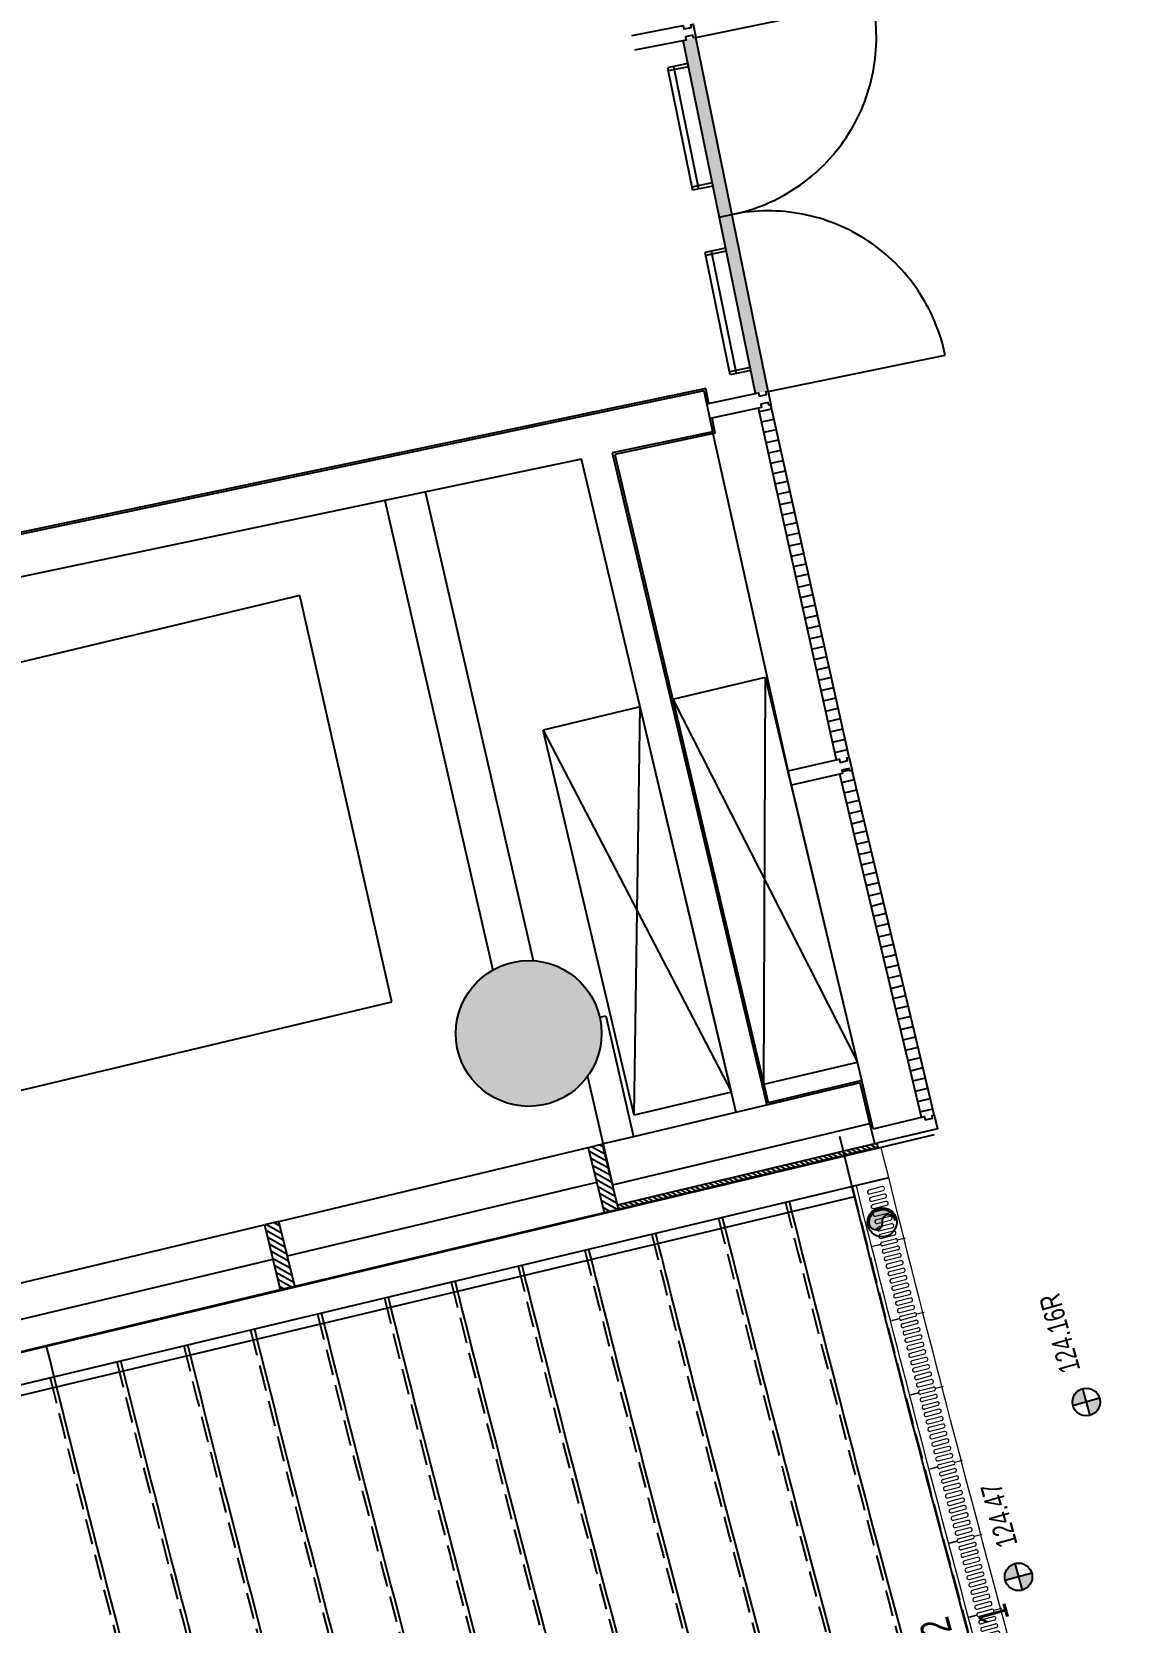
# Model space of a CAD drawing. Header units: centimetres. Extents: x 139057 to 200038, y 34824 to 80516.
# Drawn here: x 173297 to 173830, y 61669 to 62433 of the extents above; entities that cross this region are included whole.
import ezdxf

# ---------------------------------------------------------------- set-up
doc = ezdxf.new("R2010")
doc.units = ezdxf.units.CM
doc.header["$LTSCALE"] = 100
for name, pattern in [('BASE130.50$0$HIDDEN', [9.524999999999999, 6.35, -3.175]), ('HIDDEN', [0.5, 0.25, -0.25]), ('HIDDEN2', [0.175, 0.125, -0.05]), ('TR2010', [3, 2, -1])]:
    doc.linetypes.add(name, pattern=pattern)
doc.layers.get('0').update_dxf_attribs({"lineweight": 0})
for name, color, linetype in [('0-XREF', 7, 'Continuous'), ('0.05', 57, 'Continuous'), ('0.10', 8, 'Continuous'), ('0.10 Intonaco', 8, 'Continuous'), ('0.15', 9, 'Continuous'), ('0.15 E1-E2_Serramenti', 9, 'Continuous'), ('0.20 Cementi Armati', 4, 'Continuous'), ('0.20 Murature', 50, 'Continuous'), ('0.20 Vetrate', 3, 'Continuous'), ('A-50-TESTI', 7, 'Continuous'), ('A-BALAUSTRA-CANALINA BICI', 1, 'Continuous'), ('A-COSTR', 1, 'Continuous'), ('A-QUOTE ALTIMETRICHE', 1, 'Continuous'), ('A-SCALA', 1, 'Continuous'), ('A-SCALA-PEDATA-SOTTO', 2, 'HIDDEN2'), ('A_PROIEZ SOPRA', 253, 'HIDDEN')]:
    doc.layers.add(name, color=color, linetype=linetype)
doc.layers.add('410_STRUTTURE_001-AM_0', color=7, linetype='Continuous', lineweight=0)
doc.layers.add('L_canaline scale', color=7, linetype='Continuous', lineweight=0, true_color=0x5b5b5b)
doc.layers.add('M_FOROMETRIE', color=7, linetype='Continuous', true_color=0xfa05cd)
doc.styles.get("Standard").update_dxf_attribs({"font": 'arial.ttf'})

# ---------------------------------------------------------------- blocks, each defined once
blk = doc.blocks.new('carotatrice 140')
h = blk.add_hatch(color=256)
edge = h.paths.add_edge_path()
edge.add_arc((-0.1059836360490228, 0.0001875981688499451), 62.49999999570016, -90.20196108935022, 90.20196108935028, ccw=False)
edge.add_arc((-0.1084911930159088, -31.24999738774146), 31.25018571027872, 269.6006753158089, 449.8010872161902)
edge.add_arc((-0.1603714909131422, 31.24991349480542), 31.25032499402602, 89.89656760042521, 270.29403250654775, ccw=False)
edge.add_arc((-0.2151232830097673, 62.50019412387371), 0.1111659710214659, 180.2034860361724, 359.9966212421752, ccw=False)
blk.add_lwpolyline([(-0.326288552954793, 62.49979931861162, -1.003531113011555), (-0.326288552954793, -62.49942412227392, 1.001750454913192), (-6.724148988723755e-07, 0, -1.003474564946119), (-0.103957312181592, 62.50018756836653, -0.9981963915986242)], format="xyb", close=True)
blk.add_circle((-0.1059836354106665, 0.0001875832676887512), 70)
blk = doc.blocks.new('canalina scale')
at = {"layer": 'L_canaline scale'}
for points in [[(-0.01618929952383768, -39.52620810829103), (0, 0)], [(-9.250910729169867, -114.7603216171265), (-9.223864287137994, -48.72634356282651)], [(9.183946155011645, -48.73388310149312), (9.156899712979772, -114.7678611557931)], [(27.59175660461186, -48.74142264202238), (27.56471016257999, -114.7754006963223)], [(45.97252061218021, -114.7829402312637), (45.99956705421209, -48.74896217882634)], [(64.40737749636172, -48.75650172121824), (64.38033105432986, -114.7904797755182)], [(82.78814150393008, -114.7980193141848), (82.81518794596194, -48.76404126174749)], [(101.2229983881116, -48.77158080041411), (101.1959519535303, -114.8055588509888)], [(119.6037623956799, -114.8130983933807), (119.6308088451624, -48.77912033721807)], [(138.038619287312, -48.78665987960997), (138.0115728452801, -114.8206379339099)], [(156.4193832874298, -114.8281774744392), (156.4464297294617, -48.79419941827658)], [(174.8542401790619, -48.8017389532179), (174.82719373703, -114.8357170093805)], [(193.2350041791796, -114.843256553635), (193.2620506286621, -48.80927849374715)], [(211.6698610708117, -48.81681803613905), (211.6428146287799, -114.8507960923016)], [(230.0506250709295, -114.8583356291056), (230.0776715129614, -48.82435757666831)], [(248.4854819625616, -48.83189711160962), (248.4584355205297, -114.8658751677722)], [(266.8662459626794, -114.8734147120268), (266.8932924121618, -48.83943665213888)], [(285.2740564122796, -114.8809542506934), (285.3011028543115, -48.84697619453078)], [(303.7089133039117, -48.85451573506003), (303.6818668618798, -114.8884937856347)], [(322.08967731148, -114.8960333243013), (322.1167237535119, -48.86205527000135)], [(340.5245342031121, -48.86959481053061), (340.4974877536297, -114.9035728685558)], [(366.5126821398735, -39.67633236944682), (366.5281558409333, -1.897233329713412)], [(-0.06624898314478984, -161.747095650062), (-0.05077527463438404, -123.9679966103286)]]:
    blk.add_lwpolyline(points, dxfattribs=at)
for centre, start, end in [((-0.01995906233788432, -48.73011333495378), 359.9765325365727, 179.9765325365727), ((36.79566182941198, -48.74519241042436), 359.9765325365727, 179.9765325365727), ((73.61128272116183, -48.76027149334551), 359.9765325365727, 179.9765325365727), ((110.4269036129117, -48.77535056881609), 359.9765325365727, 179.9765325365727), ((147.2425245046616, -48.79042964801195), 359.9765325365727, 179.9765325365727), ((184.058145403862, -48.80550872534517), 359.9765325365727, 179.9765325365727), ((220.8737662956119, -48.82058780454103), 359.9765325365727, 179.9765325365727), ((257.6893871873617, -48.8356668837369), 359.9765325365727, 179.9765325365727), ((294.5050080791116, -48.85074596293276), 359.9765325365727, 179.9765325365727), ((331.3206289708614, -48.86582504212863), 359.9765325365727, 179.9765325365727), ((-0.0470055043697568, -114.7640913855284), 179.9765325365727, 359.9765325365727), ((36.7686153873801, -114.7791704647243), 179.9765325365727, 359.9765325365727), ((73.58423627912997, -114.7942495439202), 179.9765325365727, 359.9765325365727), ((110.3998571708798, -114.809328623116), 179.9765325365727, 359.9765325365727), ((147.2154780626297, -114.8244077023119), 179.9765325365727, 359.9765325365727), ((184.0310989618301, -114.8394867815078), 179.9765325365727, 359.9765325365727), ((220.84671985358, -114.8545658607036), 179.9765325365727, 359.9765325365727), ((257.6623407453299, -114.8696449398995), 179.9765325365727, 359.9765325365727), ((294.4779616370797, -114.8847240172327), 179.9765325365727, 359.9765325365727), ((331.293582521379, -114.8998030964286), 179.9765325365727, 359.9765325365727)]:
    blk.add_arc(centre, 9.203905995213425, start, end, dxfattribs=at)
blk = doc.blocks.new('qqp')
at = {"linetype": 'ByBlock'}
h = blk.add_hatch(color=0, dxfattribs=at)
h.paths.add_polyline_path([(0.3315280439564958, 0, 0.414213562373095), (0, 0.3315280439564958), (0, 0)])
h.paths.add_polyline_path([(0, 0), (-0.3315280439564958, 0, 0.414213562373095), (0, -0.3315280439564958)])
at = {"color": 0, "linetype": 'ByBlock', "lineweight": -3}
for p, q in [((0.3315280439564958, 0), (-0.3315280439564958, 0)), ((0, -0.3315280439564958), (0, 0.3315280439564958))]:
    blk.add_line(p, q, dxfattribs=at)
blk.add_circle((0, 0), 0.3315280439564958, dxfattribs=at)
blk = doc.blocks.new('SCALA_E1_E2')
at = {"layer": 'A-BALAUSTRA-CANALINA BICI', "color": 1, "linetype": 'Continuous', "ltscale": 10}
for p, q in [((14906722.50451715, 36646868.77123396), (14906985.10479864, 36653536.56361432)), ((14906862.13618719, 36646602.55206876), (14907135.23652732, 36653536.95578156))]:
    blk.add_line(p, q, dxfattribs=at)
at = {"layer": 'A-COSTR', "linetype": 'BASE130.50$0$HIDDEN', "ltscale": 10}
blk.add_line((14906679.68875443, 36647052.17337786), (14906935.06088909, 36653536.43289191), dxfattribs=at)
at = {"layer": 'A-SCALA', "linetype": 'Continuous', "ltscale": 10}
for points in [[(14902662.28388354, 36651032.84939778, -0.009213255145373368), (14907034.58917929, 36650981.37733152, -0.009213255145373368)], [(14902681.47157978, 36650702.96855295, -0.008854009929090188), (14906871.66037751, 36650656.04938749, -0.008854009929090188)], [(14902699.1158808, 36650373.07541849, -0.008813863612275203), (14906858.6732133, 36650326.2869284, -0.008813863612275203)], [(14902715.21774187, 36650043.17059134, -0.008776769534933346), (14906845.68604509, 36649996.52436787, -0.008776769534933346)], [(14902729.77802997, 36649713.25461318, -0.008742751587574687), (14906832.69887286, 36649666.76170503, -0.008742751587574687)], [(14902742.79752269, 36649383.3279699, -0.00871183412267254), (14906819.71169654, 36649336.99893901, -0.00871183412267254)], [(14902754.27690729, 36649053.39109092, -0.008684041963340515), (14906806.72451615, 36649007.23606896, -0.008684041963340515)], [(14902764.20074954, 36648723.44425381, -0.00865943485896478), (14906793.73733162, 36648677.47309398, -0.00865943485896478)], [(14902772.66060261, 36648393.48830879, -0.008637842682320734), (14906780.75014293, 36648347.71001317, -0.008637842682320734)], [(14902781.12046508, 36648063.5319965, -0.008616127314435737), (14906767.76295003, 36648017.94682563, -0.008616127314435737)], [(14902789.58033706, 36647733.57531378, -0.00859428769787493), (14906754.77575288, 36647688.18353044, -0.00859428769787493)], [(14902798.0402186, 36647403.61825746, -0.00857232276319743), (14906741.78855146, 36647358.42012668, -0.00857232276319743)]]:
    blk.add_lwpolyline(points, format="xyb", dxfattribs=at)
at = {"layer": 'A-SCALA-PEDATA-SOTTO', "ltscale": 10}
for points in [[(14902662.15079976, 36651052.84895499, -0.008897624494308386), (14906885.43463826, 36651005.79734026, -0.008897624494308386)], [(14902681.34136794, 36650722.96812907, -0.008854009929081525), (14906872.23838654, 36650676.04103339, -0.008854009929081525)], [(14902698.98829536, 36650393.07501154, -0.008813863612267485), (14906859.25063757, 36650346.27859119, -0.008813863612267485)], [(14902715.09253542, 36650063.17019942, -0.0087767695349345), (14906846.26288135, 36650016.51604763, -0.0087767695349345)], [(14902729.65495312, 36649733.25423449, -0.008742751587582287), (14906833.27511778, 36649686.75340185, -0.008742751587582287)], [(14902742.67632409, 36649403.32760267, -0.008711834122658498), (14906820.28734679, 36649356.99065297, -0.008711834122658498)], [(14902754.15733358, 36649073.39073347, -0.008684041963330932), (14906807.29956835, 36649027.22780013, -0.008684041963330932)], [(14902764.08254255, 36648743.44390448, -0.00865943485896018), (14906794.3117824, 36648697.46484243, -0.00865943485896018)], [(14902772.54351775, 36648413.48796606, -0.008637842682296976), (14906781.32398885, 36648367.70177899, -0.008637842682296976)], [(14902781.00450874, 36648083.53166035, -0.008616127314435769), (14906768.33618766, 36648037.93860891, -0.008616127314435769)], [(14902789.4655157, 36647753.57498418, -0.008594287697866713), (14906755.34837871, 36647708.17533125, -0.008594287697866713)], [(14902797.92653873, 36647423.61793438, -0.008572322763204904), (14906742.36056199, 36647378.41194511, -0.008572322763204904)], [(14902806.38757802, 36647093.66050771, -0.008550231428567638), (14906729.37273743, 36647048.64844956, -0.008550231428567638)]]:
    blk.add_lwpolyline(points, format="xyb", dxfattribs=at)
at = {"layer": 'A_PROIEZ SOPRA', "linetype": 'BASE130.50$0$HIDDEN', "ltscale": 10}
for centre, radius, start, end in [((14903657.1204299, 36543242.23796318), 109695.080031309, 88.13640179388508, 96.22109884746959), ((14903657.12042994, 36543242.2379714), 108575.0800231003, 88.1483318661875, 92.13998682476965), ((14903657.12042997, 36543242.23797139), 103853.9291908173, 88.16671073527966, 90.89954896297535)]:
    blk.add_arc(centre, radius, start, end, dxfattribs=at)
at = {"layer": 'L_canaline scale'}
for points in [[(14902806.50010982, 36647073.6608243, -0.008550231428558628), (14906728.80134573, 36647028.65661344, -0.008550231428558628)], [(14902806.50822736, 36647073.67319532, -0.008550231428558628), (14906728.80946327, 36647028.66898446, -0.008550231428558628)], [(14902548.5108193, 36646911.92637958, -0.009439043055923914), (14906872.45635674, 36646864.40201844, -0.008873901312462032)]]:
    blk.add_lwpolyline(points, format="xyb", dxfattribs=at)
for points in [[(14906414.50856521, 36646918.01560492), (14906416.32703396, 36646984.02454492)], [(14906425.78090996, 36646992.97149967), (14906426.86939769, 36647032.48272067)], [(14906434.72786472, 36646983.51762366), (14906432.90939599, 36646917.50868365)], [(14906453.1286955, 36646983.01070239), (14906451.31022676, 36646917.00176238)], [(14906469.71105754, 36646916.49484112), (14906471.52952627, 36646982.50378112)], [(14906489.93035705, 36646981.99685985), (14906488.1118883, 36646915.98791984)], [(14906506.51271907, 36646915.48099858), (14906508.33118782, 36646981.48993858)], [(14906526.73201858, 36646980.98301731), (14906524.91354985, 36646914.97407731)], [(14906543.31438063, 36646914.46715604), (14906545.13284937, 36646980.47609605)], [(14906563.53368014, 36646979.96917478), (14906561.7152114, 36646913.96023477)], [(14906580.11604216, 36646913.4533135), (14906581.9345109, 36646979.46225351)], [(14906600.33534167, 36646978.95533225), (14906598.51687294, 36646912.94639224)], [(14906616.91770371, 36646912.43947097), (14906618.73617245, 36646978.44841098)], [(14906637.13700322, 36646977.9414897), (14906635.31853447, 36646911.9325497)], [(14906653.71936525, 36646911.42562843), (14906655.53783398, 36646977.43456843)], [(14906673.93866476, 36646976.92764717), (14906672.12019602, 36646910.91870716)], [(14906690.52102678, 36646910.41178589), (14906692.33949553, 36646976.4207259)], [(14906422.4151448, 36646870.79695453), (14906423.45551997, 36646908.56172889)]]:
    blk.add_lwpolyline(points, dxfattribs=at)
for centre, start, end in [((14906425.52744935, 36646983.77108429), 358.4219674798244, 178.4219674798245), ((14906462.32911089, 36646982.75724176), 358.4219674798244, 178.4219674798245), ((14906499.13077244, 36646981.74339922), 358.4219674798244, 178.4219674798245), ((14906535.93243397, 36646980.72955668), 358.4219674798244, 178.4219674798245), ((14906572.73409552, 36646979.71571414), 358.4219674798244, 178.4219674798245), ((14906609.53575706, 36646978.70187161), 358.4219674798244, 178.4219674798245), ((14906646.33741861, 36646977.68802907), 358.4219674798244, 178.4219674798245), ((14906683.13908015, 36646976.67418654), 358.4219674798244, 178.4219674798245), ((14906423.7089806, 36646917.76214428), 178.4219674798245, 358.4219674798244), ((14906460.51064215, 36646916.74830175), 178.4219674798245, 358.4219674798244), ((14906497.31230369, 36646915.73445921), 178.4219674798245, 358.4219674798244), ((14906534.11396524, 36646914.72061668), 178.4219674798245, 358.4219674798244), ((14906570.91562677, 36646913.70677414), 178.4219674798245, 358.4219674798244), ((14906607.71728832, 36646912.6929316), 178.4219674798245, 358.4219674798244), ((14906644.51894986, 36646911.67908907), 178.4219674798245, 358.4219674798244), ((14906681.32061141, 36646910.66524653), 178.4219674798245, 358.4219674798244)]:
    blk.add_arc(centre, 9.203905995213425, start, end, dxfattribs=at)
at = {"layer": 'A-QUOTE ALTIMETRICHE', "xscale": 200, "yscale": 200, "zscale": 200}
for p in [(14904709.80692744, 36646785.98635692), (14905430.15932746, 36646246.12173686)]:
    blk.add_blockref('qqp', p, dxfattribs=at)
at = {"layer": 'L_canaline scale'}
for p, rotation in [((14904219.23666559, 36647070.77037572), 359.567367355441), ((14904587.22098731, 36647067.39121021), 359.3803787962253), ((14904955.19232125, 36647062.81112273), 359.1933898812444), ((14905323.14674818, 36647057.03016207), 359.0064015523327), ((14905691.08034905, 36647050.04838981), 358.8194126375864), ((14906058.98920509, 36647041.86588029), 358.6324240899475)]:
    blk.add_blockref('canalina scale', p, dxfattribs=dict(at, rotation=rotation))
at = {"layer": 'M_FOROMETRIE', "rotation": 354.3441283156231}
blk.add_blockref('carotatrice 140', (14906525.8122904, 36646956.60020797), dxfattribs=at)
at = {"layer": 'A-50-TESTI', "char_height": 144, "width": 6247.32334867537, "attachment_point": 1}
for s, insert in [('{\\fSwis721 LtCn BT|b0|i0|c0|p34;2}', (14904543.43500758, 36647306.511149)), ('{\\fSwis721 LtCn BT|b0|i0|c0|p34;1}', (14904529.12529137, 36647024.54947577))]:
    blk.add_mtext(s, dxfattribs=dict(at, insert=insert))
at = {"layer": 'A-QUOTE ALTIMETRICHE', "char_height": 100, "width": 1735.36759685427, "attachment_point": 1}
for s, insert in [('{\\fSwis721 LtCn BT|b0|i0|c0|p34;   124.47}', (14904776.66789701, 36646846.90683094)), ('{\\fSwis721 LtCn BT|b0|i0|c0|p34;   124.16R}', (14905502.50844952, 36646330.58969235))]:
    blk.add_mtext(s, dxfattribs=dict(at, insert=insert))

msp = doc.modelspace()

# ---------------------------------------------------------------- hatches: boundary and pattern name
at = {"layer": '0.05', "ltscale": 50}
h = msp.add_hatch(dxfattribs=at)
h.set_pattern_fill('ANSI31', color=256, scale=1.6, angle=327.66, style=0)
h.set_pattern_definition([(12.65999999999995, (173723.2262088606, 66927.63620313419), (-1.113358704152526, 4.956493962055014), [])])
h.paths.add_polyline_path([(173683.3061686816, 62083.26634901178), (173689.3487761455, 62084.65536451501), (173651.9016503809, 62253.75669775319), (173647.2622939298, 62252.7682582156), (173647.3248074433, 62252.47484372717), (173645.902421326, 62252.17179680776)])
h = msp.add_hatch(dxfattribs=at)
h.set_pattern_fill('ANSI31', color=256, scale=1.6, angle=328.66, style=0)
h.set_pattern_definition([(13.65999999999998, (173723.2262088606, 66927.63620313419), (-1.199691881358935, 4.936308275401918), [])])
h.paths.add_polyline_path([(173724.1947856272, 61911.57285765719), (173725.6115479494, 61911.9107913838), (173725.9874328623, 61910.33492150318), (173729.5378311711, 61911.18178149474), (173729.2315511896, 61912.46583782297), (173730.2951961072, 61912.71954409194), (173690.8698203663, 62078.02766277802), (173689.804129603, 62077.78269221049), (173689.5083955625, 62079.06921833169), (173685.9511683105, 62078.25151772213), (173686.3141106205, 62076.67261675906), (173684.8968041508, 62076.34682021451)])
h = msp.add_hatch(dxfattribs=at)
h.set_pattern_fill('ANSI31', color=256, scale=0.5, angle=105.66, style=0)
h.set_pattern_definition([(150.66, (4104738.345010559, -384253.9906412198), (-0.7778609532352261, -1.383867257879883), [])])
h.paths.add_polyline_path([(173578.1923567882, 61869.48112240594), (173578.6745873267, 61867.52726741296), (173703.1564778896, 61897.19376077664), (173702.6915519113, 61899.14461030972), (173701.7187115761, 61898.90712464017)])
h = msp.add_hatch(dxfattribs=at)
h.set_pattern_fill('ANSI31', color=256, scale=0.8, angle=105.66, style=0)
h.set_pattern_definition([(150.66, (4104738.345010559, -384253.9906412198), (-1.244577525176362, -2.214187612607812), [])])
h.paths.add_polyline_path([(173564.1057854189, 61896.92541241062), (173570.1577379337, 61872.40469733041), (173571.7677907242, 61865.88124135297), (173578.6745873267, 61867.52726740551), (173577.0508928528, 61874.1059954406), (173570.9989403399, 61898.6267105208)])
h = msp.add_hatch(dxfattribs=at)
h.set_pattern_fill('ANSI31', color=256, scale=0.8, angle=105.66, style=0)
h.set_pattern_definition([(150.66, (4104734.898433099, -384254.8412902711), (-1.244577525176362, -2.214187612607812), [])])
h.paths.add_polyline_path([(173408.6155593159, 61859.86824213129), (173414.6675118288, 61835.34752704364), (173416.284204098, 61828.79716987324), (173423.1910007006, 61830.44319593322), (173421.560666748, 61837.04882515383), (173415.508714235, 61861.56954024148)])
at = {"layer": '0.20 Vetrate'}
msp.add_hatch(color=5, dxfattribs=at).paths.add_polyline_path([(173644.4231924886, 62259.11599453699), (173650.4872865143, 62260.40798198593), (173615.7549857894, 62430.08772391242), (173611.1004301446, 62429.1737792508), (173611.1582328441, 62428.87940050077), (173609.7311253423, 62428.59918099803)])
at = {"layer": '410_STRUTTURE_001-AM_0'}
h = msp.add_hatch(color=256, dxfattribs=at)
h.paths.add_polyline_path([(173097.3597190237, 66917.94424411071, 1), (173132.3597190237, 66917.94424411071, 1)])
h.paths.add_polyline_path([(172464.0278316519, 67114.31689942045), (172425.2407945941, 67124.09267337037), (172393.4695292661, 66998.03480293018), (172432.2565663221, 66988.25902898771)])
h.paths.add_polyline_path([(172268.7627634505, 66557.0875554101), (172239.6106112773, 66564.1693647669), (172225.4469925767, 66505.86506042046), (172254.5991447499, 66498.7832510711)])
h.paths.add_polyline_path([(171904.4153998984, 66525.13660018308, 1), (171974.4153998984, 66525.13660018308, 1)])
h.paths.add_polyline_path([(171852.1739725998, 66563.613365093), (171803.3583940106, 66574.43183480365), (171792.5399242999, 66525.6162562163), (171841.355502891, 66514.79778650565)])
h.paths.add_polyline_path([(171939.4722675221, 67132.43510292632), (171987.7863424743, 67119.56070347292), (172000.6607419295, 67167.8747784288), (171952.3466669755, 67180.7491778822)])
h.paths.add_polyline_path([(172118.755045435, 67125.68212919099, 1), (172048.755045435, 67125.68212919099, 1)])
h.paths.add_polyline_path([(171575.4020752242, 65289.1204673664), (171624.9607316019, 65282.49177383047), (171631.5894251397, 65332.05043021005), (171582.030768762, 65338.67912374598)])
h.paths.add_polyline_path([(171698.3442291195, 65301.53604114961, 1), (171768.3442291195, 65301.53604114961, 1)])
h.paths.add_polyline_path([(172000.85312024, 65311.96289384526), (171999.4899485378, 65287.00129923385), (172079.3920958998, 65282.69570370924), (172080.7372251569, 65307.65827054691)])
h.paths.add_polyline_path([(172504.8985963861, 65260.35914362383, 1), (172469.8985963861, 65260.35914362383, 1)])
h.paths.add_polyline_path([(173206.6802780988, 65219.16983307314, 1), (173276.6802780988, 65219.16983307314, 1)])
h.paths.add_polyline_path([(173189.9447935472, 64670.8234884904, 1), (173259.9447935472, 64670.8234884904, 1)])
h.paths.add_polyline_path([(171897.3524127068, 64618.34626780611), (171927.326457637, 64617.09861061138), (171929.8132949347, 64677.04705272776), (171899.8392500045, 64678.29470992249)])
h.paths.add_polyline_path([(171707.5735444153, 64680.86396315855, 1), (171637.5735444153, 64680.86396315855, 1)])
h.paths.add_polyline_path([(171506.142188274, 64661.20356748414), (171555.9392036131, 64656.70276053411), (171560.4400105687, 64706.49977587324), (171510.6429952277, 64711.00058283073)])
h.paths.add_polyline_path([(171463.9049486393, 64032.07795883876), (171513.8628991755, 64030.0277934016), (171515.9130646071, 64079.98574394148), (171465.9551140709, 64082.0359093712)])
h.paths.add_polyline_path([(171511.6954636598, 63977.07735274148), (171513.7404157227, 64027.03551694912), (171463.7822515151, 64029.08046901387), (171461.7372994522, 63979.12230480623)])
h.paths.add_polyline_path([(171605.5459887484, 64055.92791824949, 1), (171675.5459887484, 64055.92791824949, 1)])
h.paths.add_polyline_path([(171905.9447454462, 64101.36842717391), (171880.9642293832, 64102.3559473471), (171877.6854318554, 64022.42307797235), (171902.6659479203, 64021.43555779171)])
h.paths.add_polyline_path([(173199.5859544488, 64122.30648230177, 1), (173269.5859544488, 64122.30648230177, 1)])
h.paths.add_polyline_path([(173235.5815770669, 63574.88579462629, 1), (173305.5815770669, 63574.88579462629, 1)])
h.paths.add_polyline_path([(172861.3538126039, 63523.01742986005), (172858.6470479245, 63552.89507074815), (172798.891766152, 63547.48154138934), (172801.5985308295, 63517.60390050125)])
h.paths.add_polyline_path([(172419.0581464382, 63501.44394651216, 1), (172489.0581464382, 63501.44394651216, 1)])
h.paths.add_polyline_path([(171880.4413315101, 63484.64360186618), (171855.4627520429, 63485.67895043802), (171852.0309130239, 63405.7525054903), (171877.009492491, 63404.71715691846)])
h.paths.add_polyline_path([(171602.6261898788, 63428.01032598477, 1), (171672.6261898788, 63428.01032598477, 1)])
h.paths.add_polyline_path([(171448.5199661913, 63390.69967883241), (171498.5195865413, 63390.50483290267), (171498.7144324692, 63440.50445325088), (171448.714812121, 63440.69929918063)])
h.paths.add_polyline_path([(171461.0238141814, 62750.09874701661), (171510.984733312, 62752.07524890613), (171509.0082314262, 62802.036168033), (171459.0473122975, 62800.05966615093)])
h.paths.add_polyline_path([(171629.1265570564, 62798.43110591334, 1), (171699.1265570564, 62798.43110591334, 1)])
h.paths.add_polyline_path([(171855.4706596421, 62863.53864889753), (171830.5112730233, 62864.96356943411), (171825.83289633, 62785.10039323729), (171850.7922829489, 62783.67547270071)])
h.paths.add_polyline_path([(172533.4495628538, 62914.12447109979, 1), (172463.4495628538, 62914.12447109979, 1)])
h.paths.add_polyline_path([(172926.5678030649, 62958.34697044802), (172922.4660834844, 62988.06524591309), (172863.0295325579, 62979.86180675191), (172867.1312521385, 62950.14353129428)])
h.paths.add_polyline_path([(173367.848414837, 63029.82835367483, 1), (173297.848414837, 63029.82835367483, 1)])
h.paths.add_polyline_path([(173386.24267285, 62488.3931721614, 1), (173456.24267285, 62488.3931721614, 1)])
h.paths.add_polyline_path([(172594.1182385056, 62403.89431955826), (172652.4836014627, 62417.80418680024), (172638.5737342151, 62476.16954975736), (172580.208371258, 62462.25968251538)])
h.paths.add_polyline_path([(171941.7560345145, 62169.41576395345), (171966.3008515878, 62174.16479898405), (171951.2206217578, 62252.73069991332), (171926.6758046827, 62247.98166488272)])
h.paths.add_polyline_path([(171685.3039133685, 62168.54042054874, 1), (171755.3039133685, 62168.54042054874, 1)])
h.paths.add_polyline_path([(171551.442291808, 62111.48003848058), (171547.286914826, 62161.30706771624), (171497.4598855941, 62157.15169073057), (171501.615262576, 62107.32466150236)])
h.paths.add_polyline_path([(171564.3336824613, 61513.0765124948), (171570.6717270022, 61463.47984737319), (171620.2683921257, 61469.81789191228), (171613.9303475829, 61519.4145570339)])
h.paths.add_polyline_path([(171635.855889632, 61377.34213758421), (171643.1053991994, 61348.23123565477), (171691.6235690775, 61360.31375160229), (171684.3740595119, 61389.42465353173)])
h.paths.add_polyline_path([(171771.3557679529, 61539.72320581388, 1), (171841.3557679529, 61539.72320581388, 1)])
h.paths.add_polyline_path([(172069.2127251948, 61642.89797815841), (172044.6679081196, 61638.14894312781), (172059.7481379533, 61559.58304219854), (172084.2929550285, 61564.33207722914)])
h.paths.add_polyline_path([(171984.3172691694, 61420.39193277222), (172013.7710192563, 61426.09075848919), (172004.272976291, 61475.18034169984), (171974.8192262916, 61469.48151590836)])
h.paths.add_polyline_path([(172512.4951340767, 61527.42541616571), (172483.041384135, 61521.72659047109), (172492.5394269569, 61472.63700723064), (172521.9931769004, 61478.33583292526)])
h.paths.add_polyline_path([(172945.8367602812, 61590.26478228879), (172938.8818266509, 61619.4474637599), (172890.2440241898, 61607.85590771001), (172897.1989578219, 61578.67322623145)])
h.paths.add_polyline_path([(173500.5596211391, 61951.83399852526, 1), (173570.5596211391, 61951.83399852526, 1)])
h.paths.add_polyline_path([(173059.6497329368, 61182.920018682), (173051.0995533845, 61211.67579078835), (173003.1732665362, 61197.42549153578), (173011.7234460922, 61168.66971942943)])
h.paths.add_polyline_path([(172597.9666336911, 61085.67543613326), (172568.5128837494, 61079.97661043864), (172578.0109266589, 61030.88702713114), (172607.4646765298, 61036.58585281086)])
h.paths.add_polyline_path([(172067.6832129309, 60879.09528737676), (172097.1369629434, 60884.79411308628), (172087.6389199799, 60933.88369629693), (172058.1851700532, 60928.18487052035)])
h.paths.add_polyline_path([(171730.990910432, 60780.44430969816), (171780.2306723675, 60789.13026643705), (171771.5447156249, 60838.37002837074), (171722.3049536912, 60829.68407163185)])
h.paths.add_polyline_path([(171678.7967627874, 60771.2371955083), (171728.0365247229, 60779.92315225464), (171719.3505679803, 60829.16291418832), (171670.1108060466, 60820.47695744943)])
h.paths.add_polyline_path([(171771.4710482309, 60289.02154620898), (171781.9568795288, 60240.13343577993), (171830.8449899653, 60250.61926707786), (171820.3591586674, 60299.50737751436)])
h.paths.add_polyline_path([(171833.7782765949, 60251.2484169395), (171882.6663870314, 60261.73424823743), (171872.1805557316, 60310.62235867393), (171823.292445297, 60300.13652737599)])
h.paths.add_polyline_path([(172186.651190898, 60419.59954518241), (172157.1974408986, 60413.90071938348), (172166.6954838639, 60364.81113617283), (172196.1492337181, 60370.50996194196)])
h.paths.add_polyline_path([(172673.1438398255, 60539.2031011225), (172702.5975897523, 60544.90192690652), (172693.0995467702, 60593.99151019913), (172663.6457969869, 60588.29268445235)])
h.paths.add_polyline_path([(173205.4018225936, 60730.57644591641), (173195.6343868511, 60758.94186851543), (173148.358682525, 60742.66280894887), (173158.1261182638, 60714.29738635731)])
h.paths.add_polyline_path([(173311.7491003243, 60296.96382641208), (173358.2153403653, 60315.42699343127), (173347.137440153, 60343.3067374618), (173300.6712001121, 60324.84357043517)])
h.paths.add_polyline_path([(172771.8496829482, 60186.98156227332), (172742.3959330904, 60181.2827365042), (172751.8939759122, 60132.1931532712), (172781.3477257869, 60137.89197895092)])
h.paths.add_polyline_path([(172312.3601928378, 59877.55822356951), (172282.9064430544, 59871.85939782274), (172292.4044858931, 59822.76981449288), (172321.884768034, 59828.47377383125)])
h.paths.add_polyline_path([(173368.3424580289, 59347.78036966336), (173346.1866575951, 59403.53985770953), (173290.4204213457, 59381.40104801369), (173312.565977682, 59325.61781741094)])
h.paths.add_polyline_path([(174210.8866138241, 59878.92060211462, 1), (174280.8866138241, 59878.92060211462, 1)])
h.paths.add_polyline_path([(174066.1101680087, 60383.73236601961, 1), (173996.1101680087, 60383.73236601961, 1)])
h.paths.add_polyline_path([(173620.8625190525, 58923.47487779122, 1), (173550.8625190525, 58923.47487779122, 1)])
h.paths.add_polyline_path([(173884.8626483927, 58386.57705112707, 1), (173814.8626483927, 58386.57705112707, 1)])
h.paths.add_polyline_path([(174449.679906516, 59385.01524731678, 1), (174519.679906516, 59385.01524731678, 1)])
h.paths.add_polyline_path([(174781.9382740749, 58903.15787578535, 1), (174711.9382740749, 58903.15787578535, 1)])
h.paths.add_polyline_path([(175067.0543283118, 58434.46445804995, 1), (174997.0543283118, 58434.46445804995, 1)])
h.paths.add_polyline_path([(175304.3681970151, 57980.01926582467, 1), (175374.3681970151, 57980.01926582467, 1)])
h.paths.add_polyline_path([(175703.1726928732, 57540.86822194767, 1), (175633.1726928732, 57540.86822194767, 1)])
h.paths.add_polyline_path([(175196.3066666542, 56374.69601551604, 1), (175126.3066666542, 56374.69601551604, 1)])
h.paths.add_polyline_path([(176052.7046627315, 57118.0307950021, 1), (175982.7046627315, 57118.0307950021, 1)])
h.paths.add_polyline_path([(176488.7404525323, 56567.51888409418, 1), (176418.7404525323, 56567.51888409418, 1)])
h.paths.add_polyline_path([(176794.7795240084, 55975.90142373901, 1), (176864.7795240084, 55975.90142373901, 1)])
h.paths.add_polyline_path([(175491.6263574237, 55908.34433579606, 1), (175561.6263574237, 55908.34433579606, 1)])
h.paths.add_polyline_path([(177107.5290063886, 55348.51975185585, 1), (177177.5290063886, 55348.51975185585, 1)])
h.paths.add_polyline_path([(177367.6740656426, 55079.57794956279), (177360.9805902044, 55098.42463061374), (177342.1339091571, 55091.7311551736), (177348.8273845973, 55072.88447412264)])
h.paths.add_polyline_path([(177392.9484938445, 55032.33129068625), (177376.2148077065, 55079.44799313855), (177347.9447858917, 55069.40778133434), (177364.6784718191, 55022.29107880753)])
h.paths.add_polyline_path([(177483.4620507607, 54775.83300411862), (177493.5022625929, 54747.56298207652), (177540.6189660119, 54764.29666842681), (177530.5787541667, 54792.56669050616)])

# ---------------------------------------------------------------- linework, layer by layer
at = {"layer": '0.05'}
for p, q in [((173604.7144504437, 62112.30625802439, 3.79321897805929e-07), (173649.324954352, 62122.93842320305, 3.87599249471127e-07)), ((173648.4879426366, 61927.4172050671, 3.800792393596669e-07), (173649.324954352, 62122.93842320305, 3.87599249471127e-07)), ((173693.3724066472, 61938.11466404211, -3.49078922740606e-08), (173649.324954352, 62122.93842320305, -3.49078922740606e-08)), ((173589.1491298979, 62108.60205240708, 3.788302544259741e-07), (173542.4575576509, 62097.47089668524, 3.788302544259741e-07)), ((173586.2310539173, 61912.58182658416, 3.788302544259741e-07), (173589.1461059457, 62108.60133150381, 3.788302544259741e-07)), ((173604.7144504437, 62112.30625802439, 3.793218977928661e-07), (173648.4879426403, 61927.4172050671, 3.800792393596669e-07)), ((173604.7144504437, 62112.30625802439, 3.793218977928661e-07), (173693.3724066472, 61938.11466404211, -3.49078922740606e-08)), ((173542.4567300162, 62097.47069937897, 3.788302544259741e-07), (173632.9226261495, 61923.712982306, 3.788302544259741e-07)), ((173586.2310539136, 61912.58182658416, 3.788302544259741e-07), (173542.4575576509, 62097.47089668524, 3.788302544259741e-07)), ((173648.4879426403, 61927.4172050671, 3.800792393596669e-07), (173693.3724066491, 61938.11466404211, 3.788559917828592e-07)), ((173632.9226261495, 61923.712982306, 3.788302544259741e-07), (173586.2310539173, 61912.58182658416, 3.788302544259741e-07))]:
    msp.add_line(p, q, dxfattribs=at)
at = {"layer": '0.10'}
for p, q in [((173644.4231911736, 62259.1160009594, -3.490789228516181e-08), (173609.7311253423, 62428.59918099803, -3.490789228516181e-08)), ((173650.554348447, 62260.08036039185, -3.490789228516181e-08), (173615.756200154, 62430.08179130566, -3.490789228516181e-08)), ((173627.0812180514, 62343.83775743258, -3.490789228516181e-08), (173633.1560177604, 62345.07744378012, -3.490789228516181e-08)), ((173683.3061686816, 62083.26634901178, -3.490789228516181e-08), (173645.902421326, 62252.17179680776, -3.490789228516181e-08)), ((173689.4136412038, 62084.36245103341, -3.490789228516181e-08), (173651.9016503809, 62253.75669775319, -3.490789228516181e-08)), ((173425.6848105645, 62162.08431583059, -3.490789228516181e-08), (173190.8953021193, 62106.14658432615, -3.490789228516181e-08)), ((173469.8456958203, 61967.00939159256, -3.490789228516181e-08), (173425.6848105645, 62162.08431583059, -3.490789228516181e-08)), ((173724.1947856272, 61911.57285765719, -3.490789228516181e-08), (173684.8968041508, 62076.34682021451, -3.490789228516181e-08)), ((173730.2951961072, 61912.71954409194, -3.490789228516181e-08), (173690.8698203663, 62078.02766277802, -3.490789228516181e-08)), ((173237.2615261996, 61911.5953744517, -3.490789228516181e-08), (173469.8456958203, 61967.00939159256, -3.490789228516181e-08))]:
    msp.add_line(p, q, dxfattribs=at)
at = {"layer": '0.10', "ltscale": 50, "elevation": -3.490789228516181e-08}
msp.add_lwpolyline([(173695.5046459312, 61929.29480599028), (173661.6995443801, 62071.0144610272), (173660.1089486765, 62077.93399896633), (173624.1962788446, 62239.83032141042)], dxfattribs=at)
at = {"layer": '0.10 Intonaco'}
for p, q in [((173620.5897542561, 62261.55273194027, -4.818106323939963e-07), (173172.1868433567, 62167.43024501365, -3.484188698116122e-08)), ((173622.1166693332, 62254.38604646337, -4.818106323773428e-07), (173620.5897542561, 62261.55273194027, -4.818106323941945e-07)), ((173625.1667614827, 62240.03403160137, 7.99515787976436e-06), (173623.5961694444, 62247.44190652829, -4.818106323988473e-07)), ((173625.1667614827, 62240.03403160137, 7.99515787976436e-06), (173576.8741711589, 62229.89712438148, -7.248070045103655e-06)), ((173576.8741711589, 62229.89712438148, 3.788402227042301e-07), (173650.5783829173, 61918.58767138582, 3.801154068491244e-07)), ((173695.5046459312, 61929.29480599028, -3.490789228516181e-08), (173650.5783829173, 61918.58767138582, -3.490789228516181e-08)), ((173701.0442352133, 61906.05086455655, -3.490789228516181e-08), (173695.5046459312, 61929.29480599028, -3.490789228516181e-08)), ((173701.7187115761, 61898.90712464017, -3.490789228516181e-08), (173702.6915519113, 61899.14461030972, -3.490789228516181e-08)), ((173702.6915519113, 61899.14461030972, -3.490789228516181e-08), (173703.1564778896, 61897.19376077664, -3.490789228516181e-08)), ((173415.508714235, 61861.56954024148, -3.490789228516181e-08), (173564.0855042586, 61897.00758565378, -3.490789228516181e-08)), ((173578.6745873267, 61867.52726741296, -3.490789228516181e-08), (173703.1564778896, 61897.19376077664, -3.490789228516181e-08)), ((173260.0114859218, 61824.54074081194, -3.490789228516181e-08), (173408.6019176306, 61859.92351418149, -3.490789228516181e-08))]:
    msp.add_line(p, q, dxfattribs=at)
at = {"layer": '0.15'}
for p, q in [((173632.9226261495, 61923.712982306, 3.788302544259741e-07), (173589.1486790316, 62108.60454543841, 3.788302544259741e-07)), ((173701.7187115761, 61898.90712464017, -3.490789228516181e-08), (173699.4004689759, 61908.63457095784, -3.490789228516181e-08)), ((173578.1923567882, 61869.48112240594, -3.490789228516181e-08), (173701.7187115761, 61898.90712464017, -3.490789228516181e-08))]:
    msp.add_line(p, q, dxfattribs=at)
at = {"layer": '0.15 E1-E2_Serramenti', "ltscale": 50}
for p, q in [((173419.7135926472, 61845.03455067587, -3.490789228516181e-08), (173568.2903826708, 61880.47259609562, -3.490789228516181e-08)), ((173423.1910007006, 61830.44319593322, -3.490789228516181e-08), (173571.7677907242, 61865.88124135297, -3.490789228516181e-08)), ((173264.216364334, 61808.00575125378, -3.490789228516181e-08), (173412.8067960428, 61843.38852461588, -3.490789228516181e-08)), ((173267.6937723892, 61793.41439651114, -3.490789228516181e-08), (173416.284204098, 61828.79716987324, -3.490789228516181e-08))]:
    msp.add_line(p, q, dxfattribs=at)
at = {"layer": '0.20 Cementi Armati'}
msp.add_circle((173535.5600745423, 61951.83150486064, -3.490789228516181e-08), 34.99999999962747, dxfattribs=at)
at = {"layer": '0.20 Murature'}
for p, q in [((173619.8268392334, 62260.37079864901, -3.490789228516181e-08), (173171.4397290224, 62166.25162837815, -3.490789229071326e-08)), ((173623.9797038013, 62240.80665381414, -3.490789232957175e-08), (173619.8268392334, 62260.37079864901, -3.490789228516181e-08)), ((173623.9797038013, 62240.80665381414, -3.490789232957175e-08), (173575.664717185, 62230.66504548651, -3.490789232957175e-08)), ((173560.9798360044, 62227.58259997678, -3.490789228516181e-08), (173176.0780491332, 62146.78938360673, -3.490789228516181e-08)), ((173635.2446656736, 61913.90522727531, 3.788302544259741e-07), (173560.9798360044, 62227.58259997678, 3.788302544259741e-07)), ((173575.664717185, 62230.66504548651, -3.490789232957175e-08), (173649.8360132134, 61917.38273712408, 3.788302543910611e-07)), ((173466.4724016624, 62207.74491708886, -3.490789228516181e-08), (173518.3001335381, 61982.27973036629, -3.490789228516181e-08)), ((173537.7917897092, 61986.76028163892, -3.490789228516181e-08), (173486.0493908698, 62211.85424570155, -3.490789228516181e-08)), ((173569.6704728404, 61959.67246958774, -3.490789228516181e-08), (173572.5356054107, 61960.33107824039, -3.490789228516181e-08)), ((173572.5356054107, 61960.33107824039, -3.490789228516181e-08), (173585.9102733569, 61902.14751710904, -3.490789228516181e-08)), ((173563.8388361937, 61931.20841974926, -3.490789228516181e-08), (173575.7991847458, 61879.17754512441, -3.490789228516181e-08)), ((173694.763721625, 61928.09021620613, -3.490789228516181e-08), (173585.9102733569, 61902.14751710904, -3.490789228516181e-08)), ((173699.4004401515, 61908.63469191056, -3.490789228516181e-08), (173694.763721625, 61928.09021620613, -3.490789228516181e-08)), ((173575.7991847458, 61879.17754512441, -3.490789228516181e-08), (173699.4004401515, 61908.63469191056, -3.490789228516181e-08)), ((173585.9102733569, 61902.14751710904, -3.490789228516181e-08), (173571.29153123, 61898.78710365456, -3.490789228516181e-08))]:
    msp.add_line(p, q, dxfattribs=at)
at = {"layer": '0.20 Vetrate', "color": 57, "linetype": 'TR2010'}
for p, q in [((173615.756915108, 62430.07815340322, -3.490789228516181e-08), (173700.7576247292, 62447.4772560538, -3.490789228516181e-08)), ((173650.554348447, 62260.08036039185, -3.490789228516181e-08), (173735.5550639021, 62277.47943453652, -3.490789228516181e-08))]:
    msp.add_line(p, q, dxfattribs=at)
at = {"layer": '0.20 Vetrate', "color": 57}
for p, q in [((173611.9950858435, 62417.53879641902, -3.490789228516181e-08), (173602.1982216003, 62415.53344084483, -3.490789228516181e-08)), ((173602.1982216003, 62415.53344084483, -3.490789228516181e-08), (173614.2303550305, 62356.75225537431, -3.490789228516181e-08)), ((173612.2958891789, 62416.06926678282, -3.490789228516181e-08), (173602.4990249338, 62414.06391120863, -3.490789228516181e-08)), ((173605.1372808727, 62416.13504751932, -3.490789228516181e-08), (173617.1694143048, 62357.3538620488, -3.490789228516181e-08)), ((173623.7264159421, 62360.22714058471, -3.490789228516181e-08), (173613.929551697, 62358.22178501797, -3.490789228516181e-08)), ((173624.0272192756, 62358.7576109485, -3.490789228516181e-08), (173614.2303550324, 62356.75225538176, -3.490789228516181e-08)), ((173630.1359556975, 62328.91426877838, -3.490789228516181e-08), (173620.3390907819, 62326.9089164899, -3.490789228516181e-08)), ((173632.3712045035, 62268.12772698861, -3.490789228516181e-08), (173620.3390907819, 62326.9089164899, -3.490789228516181e-08)), ((173630.4367585412, 62327.44473904532, -3.490789228516181e-08), (173620.6398936255, 62325.43938675684, -3.490789228516181e-08)), ((173635.3102639789, 62268.72933267963, -3.490789228516181e-08), (173623.2781502573, 62327.51052218091, -3.490789228516181e-08)), ((173641.8672665755, 62271.60260901761, -3.490789228516181e-08), (173632.0704016598, 62269.59725672912, -3.490789228516181e-08)), ((173642.1680694191, 62270.1330792771, -3.490789228516181e-08), (173632.3712045035, 62268.12772698861, -3.490789228516181e-08))]:
    msp.add_line(p, q, dxfattribs=at)
at = {"layer": '0.20 Vetrate', "elevation": -3.490789228516181e-08}
for points in [[(173585.0069637155, 62430.98004812908), (173609.7902355982, 62435.84636423153), (173610.1023853651, 62434.25664165032), (173613.683993478, 62434.95990783882), (173613.4296464125, 62436.25525167), (173614.5026413078, 62436.46593944144), (173615.7550331528, 62430.08773321819), (173614.6820382575, 62429.87704544675), (173614.4276911883, 62431.17238927793), (173610.8460830754, 62430.46912308198), (173611.1582328441, 62428.87940050077), (173586.3749609633, 62424.01308440578)], [(173621.1432287997, 62254.15607460749), (173645.8453209238, 62259.41898656052), (173646.1829103275, 62257.8344712497), (173649.7527865717, 62258.5950523482), (173649.4777106853, 62259.88615317058), (173650.5471908922, 62260.11401160967), (173651.9016503809, 62253.75669775319), (173650.8321701722, 62253.5288393141), (173650.557094284, 62254.81994013649), (173646.9872180397, 62254.05935903054), (173647.3248074433, 62252.47484372717), (173622.6227153192, 62247.21193177414)], [(173660.1089486765, 62077.93399896633), (173684.7235149188, 62083.59215469819), (173685.086457227, 62082.01325374257), (173688.6436844791, 62082.83095435214), (173688.3479504386, 62084.11748046589), (173689.4136412038, 62084.36245103341), (173690.8698203663, 62078.02766277802), (173689.804129603, 62077.78269221049), (173689.5083955625, 62079.06921833169), (173685.9511683105, 62078.25151772213), (173686.3141106205, 62076.67261675906), (173661.6995443801, 62071.0144610272)], [(173701.0442352133, 61906.05086455655), (173725.6115479494, 61911.9107913838), (173725.9874328623, 61910.33492150318), (173729.5378311711, 61911.18178149474), (173729.2315511896, 61912.46583782297), (173730.2951961072, 61912.71954409194), (173731.8729078757, 61906.10510341239), (173702.6915519113, 61899.14461030972)]]:
    msp.add_lwpolyline(points, dxfattribs=at)
for points in [[(173564.1057854189, 61896.92541241062), (173571.7677907242, 61865.88124135297), (173578.6745873267, 61867.52726740551), (173570.9989403399, 61898.6267105208)], [(173408.6155593159, 61859.86824213129), (173416.284204098, 61828.79716987324), (173423.1910007006, 61830.44319593322), (173415.508714235, 61861.56954024148)]]:
    msp.add_lwpolyline(points, close=True, dxfattribs=at)
at = {"layer": '0.20 Vetrate', "color": 57, "linetype": 'TR2010'}
for centre, radius, start, end in [((173615.756915108, 62430.07815340322, -3.490789228516181e-08), 86.7631800313138, 281.5682775216896, 11.56828005483542), ((173650.554348447, 62260.08036039185, -3.490789228516181e-08), 86.76318003131377, 11.56825826661326, 101.5682600036787)]:
    msp.add_arc(centre, radius, start, end, dxfattribs=at)
at = {"layer": '410_STRUTTURE_001-AM_0'}
msp.add_circle((173535.5596211391, 61951.83399852526, -4.486460389962985e-07), 35, dxfattribs=at)

# ---------------------------------------------------------------- block references
at = {"layer": '0-XREF', "xscale": 0.1, "yscale": 0.1, "zscale": 0.1, "rotation": 105.66}
msp.add_blockref('SCALA_E1_E2', (4104738.345010559, -384253.9906412198, -3.490789228516181e-08), dxfattribs=at)
at = {"layer": 'M_FOROMETRIE', "xscale": 0.1, "yscale": 0.1, "zscale": 0.1, "rotation": 100.004128315623}
msp.add_blockref('carotatrice 140', (173705.3157980299, 61861.15339706254, -3.490789228516181e-08), dxfattribs=at)

doc.saveas('drawing.dxf')
